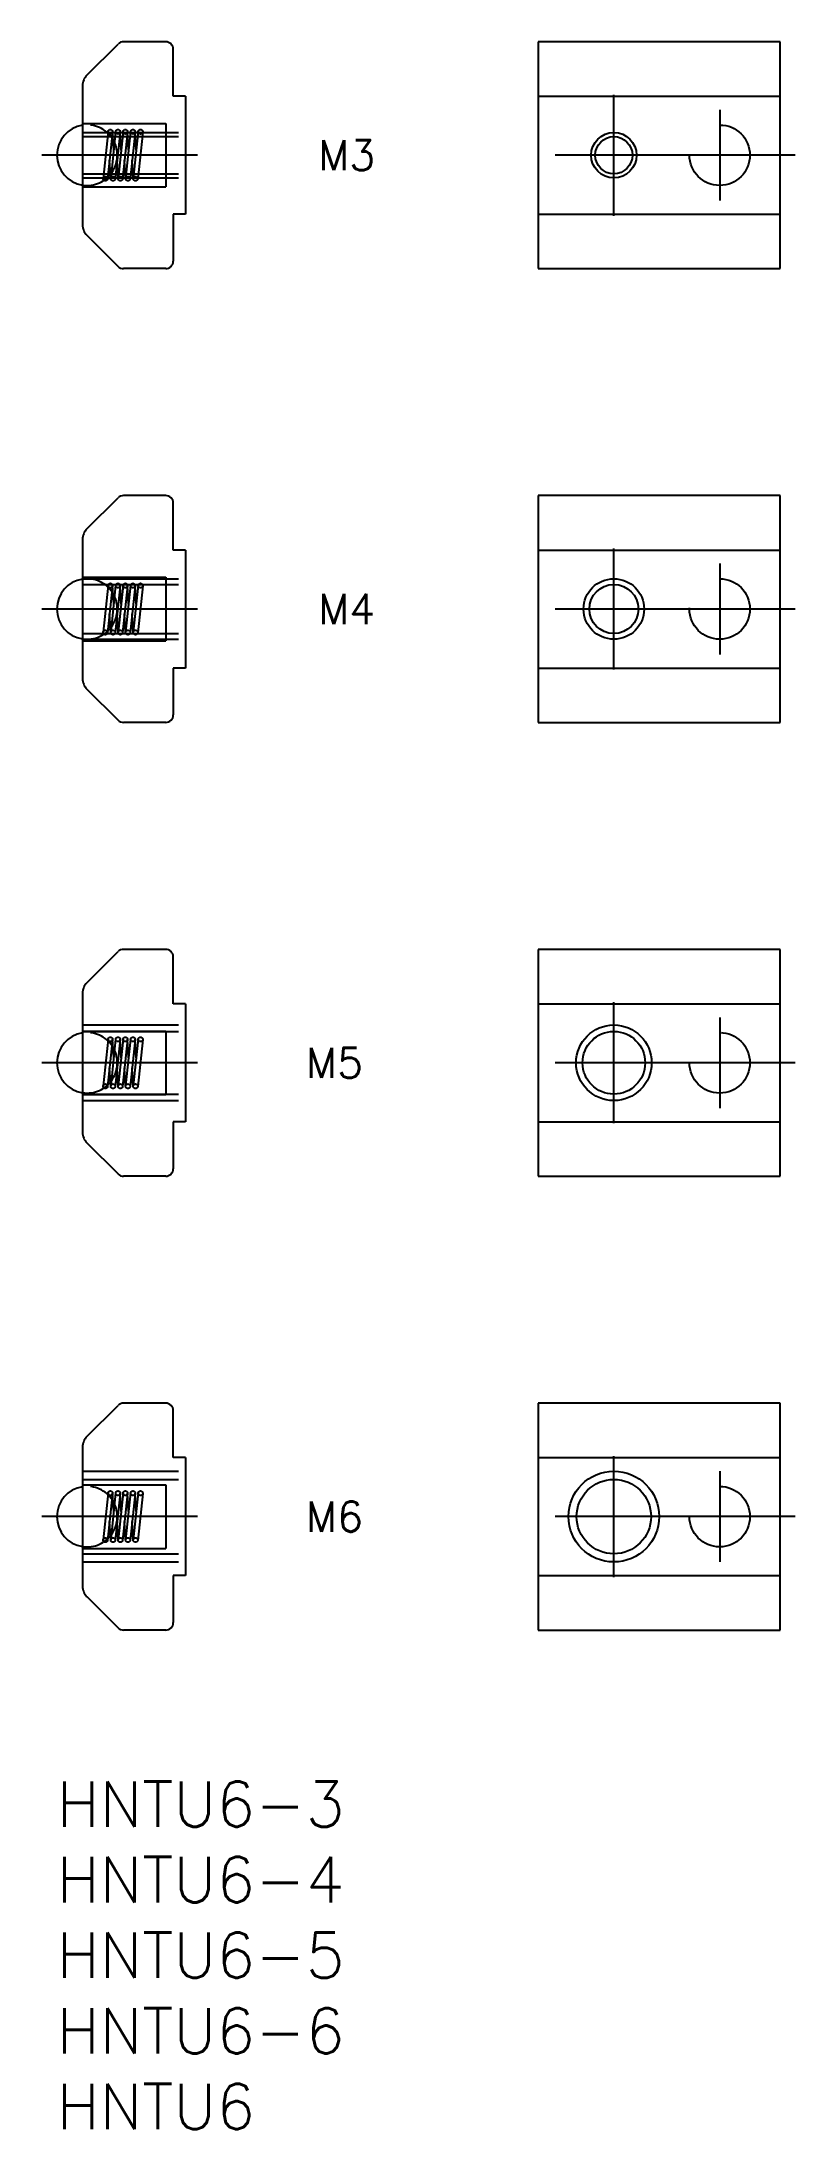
# Model space of a CAD drawing. Extents: x -1 to 49, y -23 to 115.
import ezdxf
from ezdxf.enums import TextEntityAlignment as Align

# ---------------------------------------------------------------- set-up
doc = ezdxf.new("R2010")
doc.units = 0
doc.header["$LTSCALE"] = 0.5
doc.linetypes.add('CENTER', pattern=[50.8, 31.75, -6.35, 6.35, -6.35])
doc.linetypes.add('DASHED', pattern=[19.05, 12.7, -6.35])
for name, color, linetype in [('MSM_CENTER', 1, 'CENTER'), ('MSM_CONTINUOUS', 7, 'CONTINUOUS'), ('MSM_DASHED', 4, 'DASHED'), ('MSM_NARROW', 5, 'CONTINUOUS'), ('MSM_PART_NUMBER', 7, 'CONTINUOUS')]:
    doc.layers.add(name, color=color, linetype=linetype)
doc.styles.get("Standard").update_dxf_attribs({"font": 'txt.shx', "height": 3, "bigfont": 'bigfont.shx'})

# ---------------------------------------------------------------- blocks, each defined once
blk = doc.blocks.new('*U4')
at = {"layer": 'MSM_PART_NUMBER'}
blk.add_text('HNTU6-3', height=3, dxfattribs=at).set_placement((0, -3))
blk = doc.blocks.new('*U5')
at = {"layer": 'MSM_PART_NUMBER'}
blk.add_text('HNTU6-4', height=3, dxfattribs=at).set_placement((0, -8))
blk = doc.blocks.new('*U6')
at = {"layer": 'MSM_PART_NUMBER'}
blk.add_text('HNTU6', height=3, dxfattribs=at).set_placement((0, -23))
blk = doc.blocks.new('*U7')
at = {"layer": 'MSM_PART_NUMBER'}
blk.add_text('HNTU6-5', height=3, dxfattribs=at).set_placement((0, -13))
blk = doc.blocks.new('*U8')
at = {"layer": 'MSM_PART_NUMBER'}
blk.add_text('HNTU6-6', height=3, dxfattribs=at).set_placement((0, -18))

msp = doc.modelspace()

# ---------------------------------------------------------------- linework, layer by layer
at = {"layer": 'MSM_CENTER'}
for p, q in [((36.84, 103.5), (36.84, 111.5)), ((43.84, 110.5), (43.84, 104.5)), ((9.3, 107.5), (-1, 107.5)), ((48.84, 107.5), (30.84, 107.5)), ((36.84, 73.5), (36.84, 81.5)), ((43.84, 80.5), (43.84, 74.5)), ((9.3, 77.5), (-1, 77.5)), ((48.84, 77.5), (30.84, 77.5)), ((36.84, 43.5), (36.84, 51.5)), ((43.84, 50.5), (43.84, 44.5)), ((9.3, 47.5), (-1, 47.5)), ((48.84, 47.5), (30.84, 47.5)), ((36.84, 13.5), (36.84, 21.5)), ((43.84, 20.5), (43.84, 14.5)), ((9.3, 17.5), (-1, 17.5)), ((48.84, 17.5), (30.84, 17.5))]:
    msp.add_line(p, q, dxfattribs=at)
at = {"layer": 'MSM_CONTINUOUS'}
for p, q in [((1.99, 112.79), (4.05, 114.85)), ((7.2, 115), (4.41, 115)), ((47.84, 115), (31.84, 115)), ((31.84, 115), (31.84, 100)), ((47.84, 100), (47.84, 115)), ((7.7, 111.4), (7.7, 114.5)), ((1.7, 112.09), (1.7, 102.91)), ((8.5, 111.4), (7.7, 111.4)), ((8.5, 111.4), (8.5, 103.6)), ((31.84, 111.4), (47.84, 111.4)), ((8.5, 103.6), (7.7, 103.6)), ((7.7, 103.6), (7.7, 100.5)), ((31.84, 103.6), (47.84, 103.6)), ((1.99, 102.21), (4.05, 100.15)), ((7.2, 100), (4.41, 100)), ((31.84, 100), (47.84, 100)), ((1.99, 82.79), (4.05, 84.85)), ((7.2, 85), (4.41, 85)), ((7.7, 81.4), (7.7, 84.5)), ((47.84, 85), (31.84, 85)), ((31.84, 85), (31.84, 70)), ((47.84, 70), (47.84, 85)), ((1.7, 82.09), (1.7, 72.91)), ((8.5, 81.4), (7.7, 81.4)), ((8.5, 81.4), (8.5, 73.6)), ((31.84, 81.4), (47.84, 81.4)), ((8.5, 73.6), (7.7, 73.6)), ((7.7, 73.6), (7.7, 70.5)), ((31.84, 73.6), (47.84, 73.6)), ((1.99, 72.21), (4.05, 70.15)), ((7.2, 70), (4.41, 70)), ((31.84, 70), (47.84, 70)), ((1.99, 52.79), (4.05, 54.85)), ((7.2, 55), (4.41, 55)), ((7.7, 51.4), (7.7, 54.5)), ((47.84, 55), (31.84, 55)), ((31.84, 55), (31.84, 40)), ((47.84, 40), (47.84, 55)), ((1.7, 52.09), (1.7, 42.91)), ((8.5, 51.4), (7.7, 51.4)), ((8.5, 51.4), (8.5, 43.6)), ((31.84, 51.4), (47.84, 51.4)), ((8.5, 43.6), (7.7, 43.6)), ((7.7, 43.6), (7.7, 40.5)), ((31.84, 43.6), (47.84, 43.6)), ((1.99, 42.21), (4.05, 40.15)), ((7.2, 40), (4.41, 40)), ((31.84, 40), (47.84, 40)), ((1.99, 22.79), (4.05, 24.85)), ((7.2, 25), (4.41, 25)), ((47.84, 25), (31.84, 25)), ((31.84, 25), (31.84, 10)), ((47.84, 10), (47.84, 25)), ((7.7, 21.4), (7.7, 24.5)), ((1.7, 22.09), (1.7, 12.91)), ((8.5, 21.4), (7.7, 21.4)), ((8.5, 21.4), (8.5, 13.6)), ((31.84, 21.4), (47.84, 21.4)), ((8.5, 13.6), (7.7, 13.6)), ((7.7, 13.6), (7.7, 10.5)), ((31.84, 13.6), (47.84, 13.6)), ((1.99, 12.21), (4.05, 10.15)), ((7.2, 10), (4.41, 10)), ((31.84, 10), (47.84, 10))]:
    msp.add_line(p, q, dxfattribs=at)
for centre, radius in [((36.84, 107.5), 1.23), ((36.84, 77.5), 1.62), ((36.84, 47.5), 2.07), ((36.84, 17.5), 2.46)]:
    msp.add_circle(centre, radius, dxfattribs=at)
for centre, radius, start, end in [((4.41, 114.5), 0.5, 90, 135), ((7.2, 114.5), 0.5, 0, 90), ((2.7, 112.09), 1, 135, 180), ((2, 107.5), 2, 98.6269, 261.3731), ((2.7, 102.91), 1, 180, 225), ((4.41, 100.5), 0.5, 225, 270), ((7.2, 100.5), 0.5, 270, 0), ((4.41, 84.5), 0.5, 90, 135), ((7.2, 84.5), 0.5, 0, 90), ((2.7, 82.09), 1, 135, 180), ((2, 77.5), 2, 98.6269, 261.3731), ((2.7, 72.91), 1, 180, 225), ((7.2, 70.5), 0.5, 270, 0), ((4.41, 70.5), 0.5, 225, 270), ((4.41, 54.5), 0.5, 90, 135), ((7.2, 54.5), 0.5, 0, 90), ((2.7, 52.09), 1, 135, 180), ((2, 47.5), 2, 98.6269, 261.3731), ((2.7, 42.91), 1, 180, 225), ((4.41, 40.5), 0.5, 225, 270), ((7.2, 40.5), 0.5, 270, 0), ((4.41, 24.5), 0.5, 90, 135), ((7.2, 24.5), 0.5, 0, 90), ((2.7, 22.09), 1, 135, 180), ((2, 17.5), 2, 98.6269, 261.3731), ((2.7, 12.91), 1, 180, 225), ((4.41, 10.5), 0.5, 225, 270), ((7.2, 10.5), 0.5, 270, 0)]:
    msp.add_arc(centre, radius, start, end, dxfattribs=at)
at = {"layer": 'MSM_DASHED'}
for p, q in [((1.7, 109.6), (7.2, 109.6)), ((3.39, 109.07), (3.06, 105.97)), ((3.69, 109.03), (3.36, 105.93)), ((3.89, 109.07), (3.56, 105.97)), ((3.76, 107.83), (3.69, 109.06)), ((4.19, 109.03), (3.86, 105.93)), ((4.39, 109.07), (4.05, 105.97)), ((4.25, 107.83), (4.19, 109.06)), ((4.68, 109.03), (4.35, 105.93)), ((4.88, 109.07), (4.55, 105.97)), ((4.75, 107.83), (4.68, 109.06)), ((5.18, 109.03), (4.85, 105.93)), ((5.38, 109.07), (5.05, 105.97)), ((5.25, 107.83), (5.18, 109.06)), ((5.68, 109.03), (5.35, 105.93)), ((7.2, 109.6), (7.2, 105.4)), ((1.7, 109), (8.5, 109)), ((1.7, 108.73), (8.5, 108.73)), ((1.7, 106.27), (8.5, 106.27)), ((3.56, 105.94), (3.49, 107.17)), ((4.05, 105.94), (3.99, 107.17)), ((4.55, 105.94), (4.48, 107.17)), ((5.05, 105.94), (4.98, 107.17)), ((1.7, 106), (8.5, 106)), ((1.7, 105.4), (7.2, 105.4)), ((1.7, 79.6), (7.2, 79.6)), ((1.7, 79.5), (8.5, 79.5)), ((1.7, 79.12), (8.5, 79.12)), ((3.39, 79.07), (3.06, 75.97)), ((3.69, 79.03), (3.36, 75.93)), ((3.89, 79.07), (3.56, 75.97)), ((3.76, 77.83), (3.69, 79.06)), ((4.19, 79.03), (3.86, 75.93)), ((4.39, 79.07), (4.05, 75.97)), ((4.25, 77.83), (4.19, 79.06)), ((4.68, 79.03), (4.35, 75.93)), ((4.88, 79.07), (4.55, 75.97)), ((4.75, 77.83), (4.68, 79.06)), ((5.18, 79.03), (4.85, 75.93)), ((5.38, 79.07), (5.05, 75.97)), ((5.25, 77.83), (5.18, 79.06)), ((5.68, 79.03), (5.35, 75.93)), ((7.2, 79.6), (7.2, 75.4)), ((3.56, 75.94), (3.49, 77.17)), ((4.05, 75.94), (3.99, 77.17)), ((4.55, 75.94), (4.48, 77.17)), ((5.05, 75.94), (4.98, 77.17)), ((1.7, 75.88), (8.5, 75.88)), ((1.7, 75.5), (8.5, 75.5)), ((1.7, 75.4), (7.2, 75.4)), ((1.7, 50), (8.5, 50)), ((1.7, 49.6), (7.2, 49.6)), ((1.7, 49.57), (8.5, 49.57)), ((3.39, 49.07), (3.06, 45.97)), ((3.69, 49.03), (3.36, 45.93)), ((3.89, 49.07), (3.56, 45.97)), ((3.76, 47.83), (3.69, 49.06)), ((4.19, 49.03), (3.86, 45.93)), ((4.39, 49.07), (4.05, 45.97)), ((4.25, 47.83), (4.19, 49.06)), ((4.68, 49.03), (4.35, 45.93)), ((4.88, 49.07), (4.55, 45.97)), ((4.75, 47.83), (4.68, 49.06)), ((5.18, 49.03), (4.85, 45.93)), ((5.38, 49.07), (5.05, 45.97)), ((5.25, 47.83), (5.18, 49.06)), ((5.68, 49.03), (5.35, 45.93)), ((7.2, 49.6), (7.2, 45.4)), ((3.56, 45.94), (3.49, 47.17)), ((4.05, 45.94), (3.99, 47.17)), ((4.55, 45.94), (4.48, 47.17)), ((5.05, 45.94), (4.98, 47.17)), ((1.7, 45.43), (8.5, 45.43)), ((1.7, 45.4), (7.2, 45.4)), ((1.7, 45), (8.5, 45)), ((1.7, 20.5), (8.5, 20.5)), ((1.7, 19.96), (8.5, 19.96)), ((1.7, 19.6), (7.2, 19.6)), ((7.2, 19.6), (7.2, 15.4)), ((3.39, 19.07), (3.06, 15.97)), ((3.69, 19.03), (3.36, 15.93)), ((3.89, 19.07), (3.56, 15.97)), ((3.76, 17.83), (3.69, 19.06)), ((4.19, 19.03), (3.86, 15.93)), ((4.39, 19.07), (4.05, 15.97)), ((4.25, 17.83), (4.19, 19.06)), ((4.68, 19.03), (4.35, 15.93)), ((4.88, 19.07), (4.55, 15.97)), ((4.75, 17.83), (4.68, 19.06)), ((5.18, 19.03), (4.85, 15.93)), ((5.38, 19.07), (5.05, 15.97)), ((5.25, 17.83), (5.18, 19.06)), ((5.68, 19.03), (5.35, 15.93)), ((3.56, 15.94), (3.49, 17.17)), ((4.05, 15.94), (3.99, 17.17)), ((4.55, 15.94), (4.48, 17.17)), ((5.05, 15.94), (4.98, 17.17)), ((1.7, 15.4), (7.2, 15.4)), ((1.7, 15.04), (8.5, 15.04)), ((1.7, 14.5), (8.5, 14.5))]:
    msp.add_line(p, q, dxfattribs=at)
for centre, radius in [((3.54, 109.05), 0.15), ((4.04, 109.05), 0.15), ((4.53, 109.05), 0.15), ((5.03, 109.05), 0.15), ((5.53, 109.05), 0.15), ((43.84, 107.5), 2), ((3.21, 105.95), 0.15), ((3.71, 105.95), 0.15), ((4.2, 105.95), 0.15), ((4.7, 105.95), 0.15), ((5.2, 105.95), 0.15), ((3.54, 79.05), 0.15), ((4.04, 79.05), 0.15), ((4.53, 79.05), 0.15), ((5.03, 79.05), 0.15), ((5.53, 79.05), 0.15), ((43.84, 77.5), 2), ((3.21, 75.95), 0.15), ((3.71, 75.95), 0.15), ((4.2, 75.95), 0.15), ((4.7, 75.95), 0.15), ((5.2, 75.95), 0.15), ((3.54, 49.05), 0.15), ((4.04, 49.05), 0.15), ((4.53, 49.05), 0.15), ((5.03, 49.05), 0.15), ((5.53, 49.05), 0.15), ((43.84, 47.5), 2), ((3.21, 45.95), 0.15), ((3.71, 45.95), 0.15), ((4.2, 45.95), 0.15), ((4.7, 45.95), 0.15), ((5.2, 45.95), 0.15), ((43.84, 17.5), 2), ((3.54, 19.05), 0.15), ((4.04, 19.05), 0.15), ((4.53, 19.05), 0.15), ((5.03, 19.05), 0.15), ((5.53, 19.05), 0.15), ((3.21, 15.95), 0.15), ((3.71, 15.95), 0.15), ((4.2, 15.95), 0.15), ((4.7, 15.95), 0.15), ((5.2, 15.95), 0.15)]:
    msp.add_circle(centre, radius, dxfattribs=at)
for centre in [(2, 107.5), (2, 77.5), (2, 47.5), (2, 17.5)]:
    msp.add_arc(centre, 2, 261.3731, 98.6269, dxfattribs=at)
at = {"layer": 'MSM_NARROW'}
for centre, radius in [((36.84, 107.5), 1.5), ((36.84, 77.5), 2), ((36.84, 47.5), 2.5), ((36.84, 17.5), 3)]:
    msp.add_circle(centre, radius, dxfattribs=at)

# ---------------------------------------------------------------- block references
at = {"layer": 'MSM_CONTINUOUS'}
for name in ['*U4', '*U5', '*U7', '*U8', '*U6']:
    msp.add_blockref(name, (0, 0), dxfattribs=at)

# ---------------------------------------------------------------- texts
for s, p in [('M3', (19.17, 107.5)), ('M4', (19.17, 77.5)), ('M5', (18.37, 47.5)), ('M6', (18.37, 17.5))]:
    msp.add_text(s, height=2, dxfattribs=at).set_placement(p, align=Align.MIDDLE)

doc.saveas('drawing.dxf')
